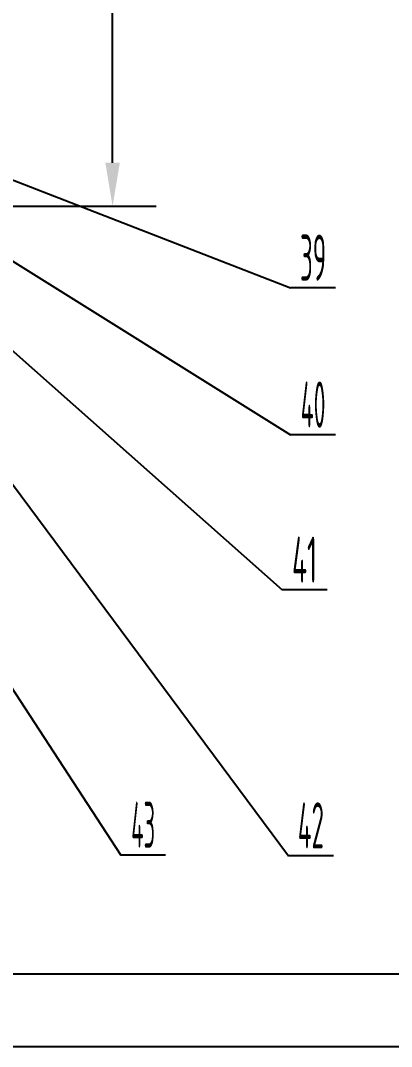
# Model space of a CAD drawing. Header units: millimetres. Extents: x -519 to 6201, y -152 to 4787.
# Drawn here: x 2681 to 3090, y 35 to 1167 of the extents above; entities that cross this region are included whole.
import ezdxf
from ezdxf.enums import TextEntityAlignment as Align

# ---------------------------------------------------------------- set-up
doc = ezdxf.new("R2010")
doc.units = ezdxf.units.MM
doc.header["$LTSCALE"] = 160
doc.linetypes.add('G', pattern=[2, 1.25, -0.25, 0.25, -0.25])
for name, color, linetype in [('01', 7, 'Continuous'), ('02', 1, 'Continuous'), ('05', 4, 'G'), ('08', 1, 'Continuous'), ('11', 3, 'Continuous')]:
    doc.layers.add(name, color=color, linetype=linetype)
doc.styles.get("Standard").update_dxf_attribs({"font": 'isocp', "width": 0.707, "bigfont": 'intecad.shx'})
doc.dimstyles.new('INTE', dxfattribs={"dimscale": 16, "dimtxt": 3.5, "dimasz": 3, "dimexe": 3, "dimexo": 0, "dimgap": 1, "dimtad": 1, "dimdec": 3, "dimdsep": 46, "dimtxsty": 'Standard', "dimcen": 0, "dimclrd": 1, "dimclre": 1, "dimclrt": 3, "dimaunit": 1, "dimadec": 0, "dimazin": 0, "dimtfac": 1, "dimtdec": 3, "dimtmove": 0, "dimatfit": 0, "dimfxl": 1, "dimarcsym": 0})

# ---------------------------------------------------------------- blocks, each defined once
blk = doc.blocks.new('*D20')
at = {"layer": '08', "color": 1, "lineweight": -2}
for p, q in [((2550.8, 1632), (2830.2, 1632)), ((2782.2, 1010), (2782.2, 1584)), ((2559.6, 962), (2830.2, 962))]:
    blk.add_line(p, q, dxfattribs=at)
at = {"layer": '08', "color": 1}
for points in [[(2774.2, 1584), (2790.2, 1584), (2782.2, 1632)], [(2774.2, 1010), (2790.2, 1010), (2782.2, 962)]]:
    blk.add_solid(points, dxfattribs=at)
at = {"layer": 'Defpoints', "color": 0}
for p in [(2550.8, 1632), (2782.2, 1632), (2559.6, 962)]:
    blk.add_point(p, dxfattribs=at)
at = {"layer": '08', "color": 3, "insert": (2738.1, 1297), "char_height": 56, "attachment_point": 5, "rotation": 90}
blk.add_mtext('%%c670G7', dxfattribs=at)
blk = doc.blocks.new('*U45')
at = {"layer": '01'}
blk.add_lwpolyline([(25, 5), (415, 5)], dxfattribs=at)
at = {"layer": '02'}
blk.add_lwpolyline([(0, 0), (420, 0)], dxfattribs=at)

msp = doc.modelspace()

# ---------------------------------------------------------------- linework, layer by layer
at = {"layer": '02'}
for p, q in [((2326.4055, 1108.6288), (2969.2149, 538.412)), ((2346.487, 1104.824), (2978.6335, 709.5241)), ((2367.3388, 1109.0185), (2978.6335, 871.7103)), ((2439.3018, 968.1797), (2976.2067, 245.1062)), ((2379.5401, 877.8494), (2791.1521, 245.838)), ((3028.2335, 871.7103), (2978.6335, 871.7103)), ((3028.2335, 709.5241), (2978.6335, 709.5241)), ((3018.8149, 538.412), (2969.2149, 538.412)), ((2840.7521, 245.838), (2791.1521, 245.838)), ((3025.8067, 245.1062), (2976.2067, 245.1062))]:
    msp.add_line(p, q, dxfattribs=at)

# ---------------------------------------------------------------- block references
at = {"layer": '05', "xscale": 16, "yscale": 16, "zscale": 16}
msp.add_blockref('*U45', (-519.1451, 34.5842), dxfattribs=at)

# ---------------------------------------------------------------- texts
at = {"layer": '11'}
for s, width, p, p2 in [('39', 0.427968, (2989.0357, 879.7103), (3017.8313, 879.7103)), ('40', 0.398279, (2989.7385, 717.5241), (3017.1285, 717.5241)), ('41', 0.471172, (2980.2217, 546.412), (3007.808, 546.412)), ('43', 0.372617, (2802.7541, 253.838), (2829.1501, 253.838)), ('42', 0.401381, (2986.5994, 253.1062), (3015.4139, 253.1062))]:
    msp.add_text(s, height=50.91169, dxfattribs=dict(at, width=width)).set_placement(p, p2, align=Align.FIT)

# ---------------------------------------------------------------- dimensions: what is measured, and where the dimension line sits
at = {"layer": '08'}
dim = msp.add_linear_dim(base=(2782.1969, 1631.9815), p1=(2559.6388, 961.9815), p2=(2550.8162, 1631.9815), angle=90, text='%%c670G7', dimstyle='INTE', dxfattribs=at)
dim.commit()
dim.dimension.update_dxf_attribs({"geometry": '*D20', "text_midpoint": (2782.1969, 1296.9815), "dimtype": 160})

doc.saveas('drawing.dxf')
